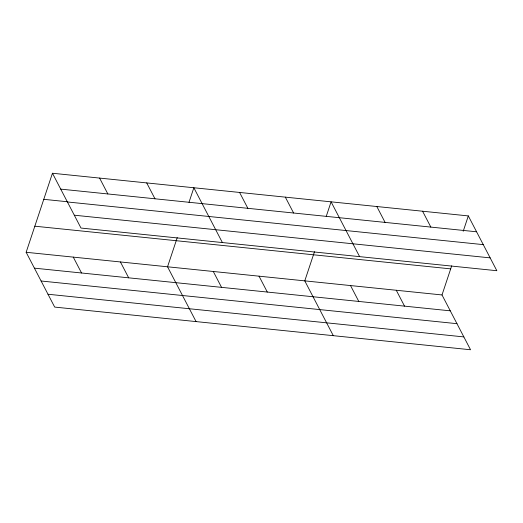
<?xml version="1.0" encoding="UTF-8"?>
<svg xmlns="http://www.w3.org/2000/svg" width="523" height="523" viewBox="0 0 523 523"><rect width="100%" height="100%" fill="white"/><g stroke="black" fill="none" stroke-linecap="round" stroke-linejoin="round"><path stroke-width="0.78" d="M451.715 265.802L442.013 294.952L470.543 349.756L54.68 307.086L26.15 252.282L52.457 173.244L468.32 215.914L496.85 270.718L80.987 228.048L52.457 173.244M177.245 237.632L167.543 266.789L196.073 321.593M188.999 202.323L193.85 187.75L222.38 242.554M314.48 251.713L304.778 280.871L333.308 335.674M326.234 216.404L331.085 201.832L359.615 256.636M463.215 231.258L468.32 215.914M60.72 189.117L476.584 231.787M43.775 199.322L67.343 201.741M67.408 201.963L483.272 244.633M74.299 215.201L490.162 257.872M34.832 226.198L450.695 268.868M26.15 252.282L442.013 294.952M34.413 268.155L450.277 310.832M41.101 281.001L456.965 323.678M47.992 294.24L463.855 336.91M422.577 211.22L430.841 227.093M376.828 206.526L385.091 222.399M396.271 290.258L404.534 306.138M350.528 285.565L358.791 301.444M285.336 197.138L293.606 213.011M239.593 192.444L247.856 208.317M259.035 276.177L267.299 292.056M213.292 271.483L221.556 287.362M146.715 182.913L154.985 198.792M99.586 178.075L107.849 193.955M120.414 261.951L128.678 277.831M73.279 257.12L81.549 272.993"/></g></svg>
